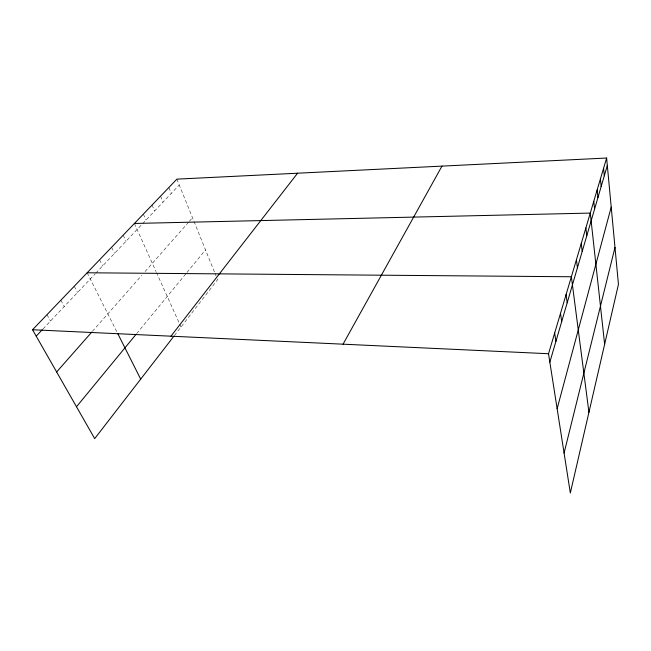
<?xml version="1.0" encoding="UTF-8"?>
<svg xmlns="http://www.w3.org/2000/svg" width="651" height="651" viewBox="0 0 651 651"><rect width="100%" height="100%" fill="white"/><g stroke="black" fill="none" stroke-linecap="round" stroke-linejoin="round"><path stroke-width="0.49" stroke-dasharray="3.25 2.44" d="M174.387 335.558L217.589 279.694L216.457 276.903M136.677 333.597L186.324 273.241M186.967 272.468L205.529 249.903M92.409 331.367L141.763 275.332M145.067 271.581L188.692 222.056M189.327 221.332L192.509 217.727M43.007 328.967L95.07 273.933M95.762 273.208L141.902 224.432M142.585 223.708L179.245 184.957M46.978 314.693L50.493 321.057M60.868 300.201L64.246 306.515M74.247 286.237L77.502 292.502M87.153 272.777L117.286 332.645M99.595 259.798L102.606 265.966M111.598 247.266L114.511 253.385M123.202 235.157L126.009 241.236M134.407 223.464L156.061 271.613M156.476 272.533L179.318 323.319M179.733 324.247L180.986 327.03M143.366 214.114L146.003 220.095M152.09 205.016L154.645 210.957M160.577 196.163L163.059 202.062M168.837 187.537L171.262 193.396M176.885 179.139L193.624 220.486M193.998 221.405L214.57 272.248M214.952 273.176L216.083 275.967"/><path stroke-width="0.98" d="M564.083 453.055L614.992 247.437M557.134 408.714L611.216 207.083M549.843 362.151L607.318 165.476M606.626 158.03L618.45 284.381L570.333 492.97L548.524 353.729L606.626 158.03L176.885 179.139L32.55 329.756L94.688 438.628L173.784 336.339M343.044 344.184L441.972 166.119M170.953 336.185L297.588 173.207M76.492 406.753L136.043 334.362M56.645 371.965L91.75 332.116M36.204 336.16L42.331 329.683M134.407 223.464L590.278 213.08L604.641 344.241M87.153 272.777L571.375 276.765L588.935 412.319M32.55 329.756L548.524 353.729M117.733 333.54L140.689 379.134M554.676 333.027L555.913 341.376M560.519 313.343L561.691 321.618M566.077 294.61L567.184 302.805M576.428 259.741L577.421 267.781M581.253 243.49L582.197 251.441M585.867 227.948L586.763 235.817M593.777 201.305L594.599 209.02M597.154 189.929L597.943 197.578M600.417 178.935L601.174 186.52M603.575 168.308L604.299 175.819"/></g></svg>
